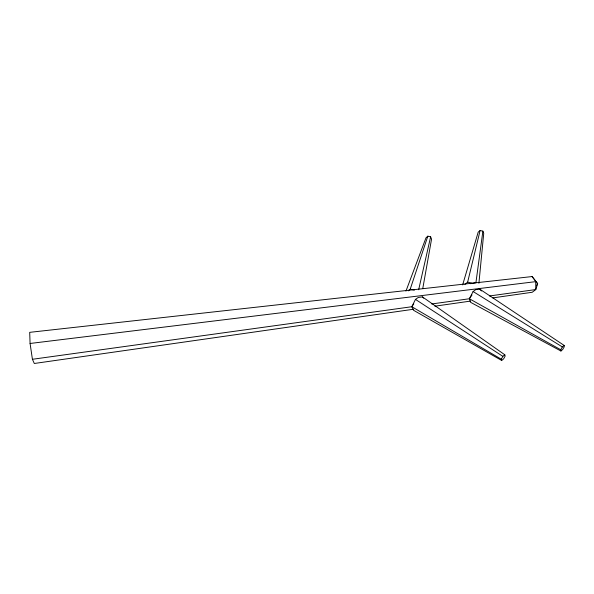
<?xml version="1.0" encoding="UTF-8"?>
<svg xmlns="http://www.w3.org/2000/svg" width="594" height="594" viewBox="0 0 594 594"><rect width="100%" height="100%" fill="white"/><g stroke="black" fill="none" stroke-linecap="round" stroke-linejoin="round"><path stroke-width="0.89" d="M478.905 283.301L483.724 233.42L482.885 231.14L480.101 230.517L478.177 232.18L462.652 284.882M482.885 231.14L475.92 282.707L470.188 283.694M422.765 288.558L431.556 239.115L430.62 236.806L427.821 236.174L425.98 237.845L405.947 291.119M418.666 289.738L430.62 236.806M464.909 284.377L467.649 282.143L480.101 230.517M408.264 290.867L410.216 289.181L427.821 236.174M492.73 297.913L532.239 292.263L535.781 289.56L537.659 283.732L532.105 276.559L29.7 332.343L30.079 343.473L32.418 359.281L411.835 306.727L415.466 299.398L418.258 297.475L422.46 296.903L504.789 354.774L505.167 356.036L503.615 358.873L501.685 360.461L413.558 310.276L411.835 306.727L413.81 303.876M431.697 303.972L469.371 298.752L473.106 291.535L475.69 289.672L479.744 289.115L564.129 345.411L564.3 346.673L562.711 349.472L560.936 351.017L470.582 302.309L469.371 298.752L472 294.966M501.685 360.461L501.299 359.214L502.851 356.363L504.789 354.774M560.936 351.017L560.758 349.762L562.355 346.948L564.129 345.411M536.672 285.283L537.659 283.732L532.105 276.559M413.721 309.214L34.304 363.483L32.418 359.281M434.853 306.192L470.686 301.069M489.501 295.968L535.781 289.56L535.721 281.645L30.079 343.473M467.649 282.143L471.792 283.108M410.216 289.181L414.382 290.162M469.371 298.752L560.758 349.762M411.835 306.727L501.299 359.214M473.106 291.535L562.355 346.948M415.466 299.398L502.851 356.363M422.46 296.903L423.656 298.173M479.744 289.115L481.444 290.993"/></g></svg>
